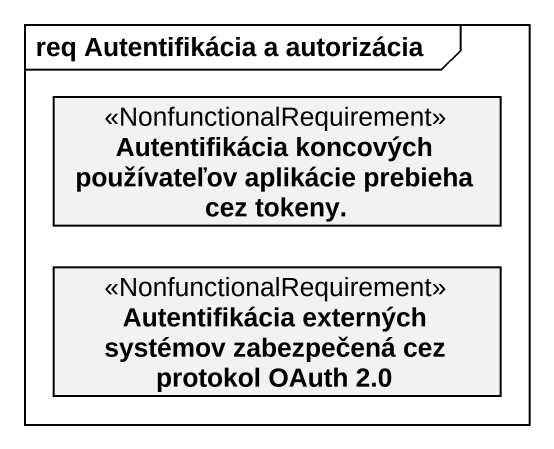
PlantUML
@startuml
mainframe req Autentifikácia a autorizácia
hide circle
hide empty members
class "Autentifikácia koncových používateľov aplikácie prebieha cez tokeny." as Autentifikácia_koncových <<NonfunctionalRequirement>>
class "Autentifikácia externých systémov zabezpečená cez protokol OAuth 2.0" as Autentifikácia_externých <<NonfunctionalRequirement>>
@enduml
